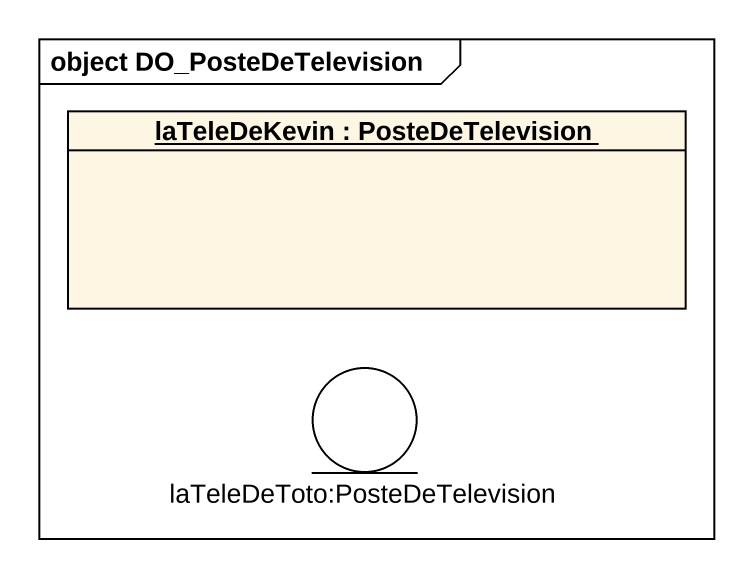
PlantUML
@startuml
mainframe object DO_PosteDeTelevision
allowmixing
hide circle
hide empty members
object "laTeleDeKevin : PosteDeTelevision" as laTeleDeKevin
entity "laTeleDeToto:PosteDeTelevision" as laTeleDeToto
@enduml
